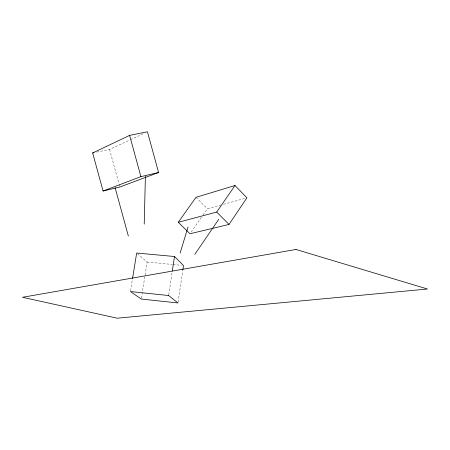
<?xml version="1.0" encoding="UTF-8"?>
<svg xmlns="http://www.w3.org/2000/svg" width="450" height="450" viewBox="0 0 450 450"><rect width="100%" height="100%" fill="white"/><g stroke="black" fill="none" stroke-linecap="round" stroke-linejoin="round"><path stroke-width="0.34" stroke-dasharray="2.25 1.69" d="M178.054 302.265L182.874 269.668M168.722 294.851L172.131 272.261M141.373 298.367L147.139 262.052L137.199 253.474M130.539 290.858L132.435 279.163M191.16 232.059L201.448 217.282M203.034 215.01L207.382 208.755L220.787 205.054M96.705 152.111L109.569 149.439L129.769 140.029M130.404 139.736L144.287 133.267M223.47 204.311L246.921 197.831M147.139 262.052L172.305 264.442M173.002 264.51L181.395 265.309M195.998 197.331L207.382 208.755M109.569 149.439L118.957 183.662M119.138 184.331L119.689 186.345"/><path stroke-width="0.67" d="M144.219 224.111L145.406 176.214M182.874 269.668L183.493 265.506L174.504 256.523L136.676 253.024L132.547 278.471M172.339 270.894L174.504 256.523M180.141 253.007L188.027 227.064M228.999 224.443L246.921 197.831L234.984 185.507L195.998 197.331L178.268 222.294L189.973 233.764L228.999 224.443L216.709 212.068L178.268 222.294M194.811 254.362L218.751 219.319M216.709 212.068L234.984 185.507M92.644 152.955L129.611 135.371L147.448 131.799L158.586 172.507L119.874 187.014L103.084 191.008L92.644 152.955L93.999 152.674M103.084 191.008L140.912 176.636L158.586 172.507M129.611 135.371L140.912 176.636M115.093 187.656L128.351 235.997M295.948 249.463L22.5 297.293L117.214 318.201L427.5 289.012L295.948 249.463M168.621 295.532L130.427 291.544L141.261 299.053L177.953 302.957L168.621 295.532"/></g></svg>
